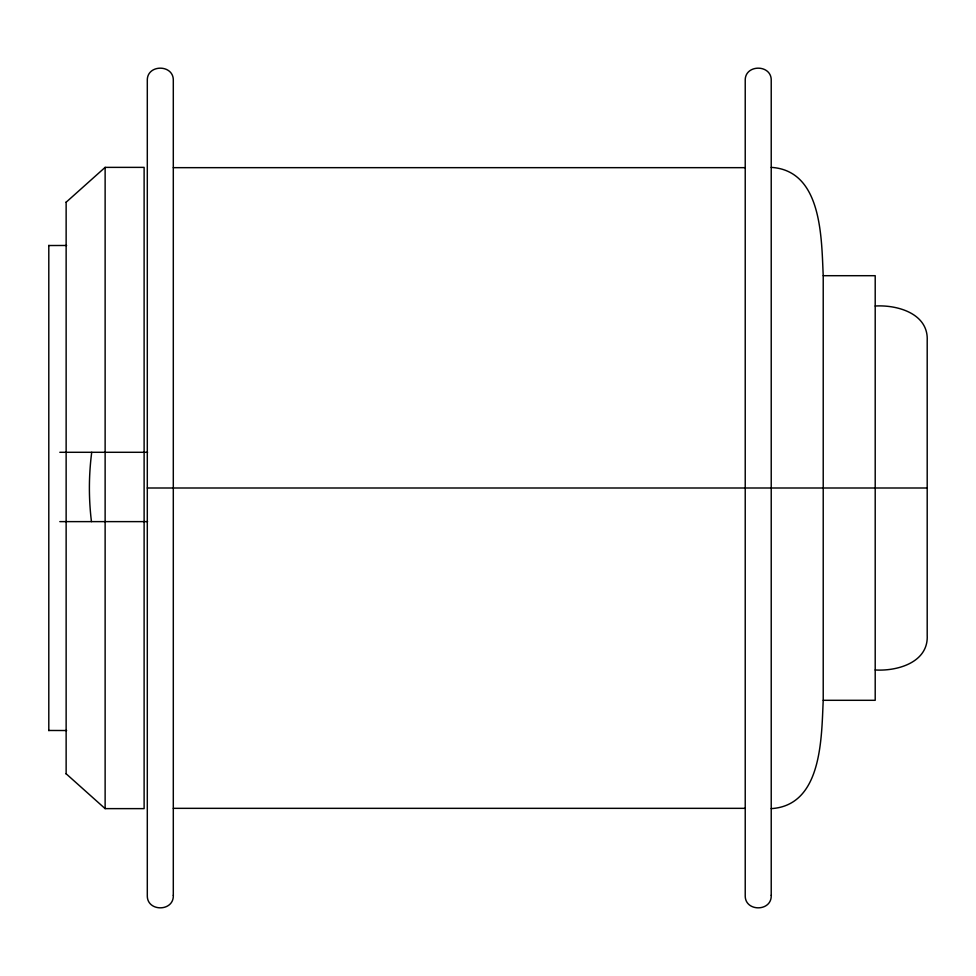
<?xml version="1.0" encoding="UTF-8"?>
<svg xmlns="http://www.w3.org/2000/svg" width="976" height="976" viewBox="0 0 976 976"><rect width="100%" height="100%" fill="white"/><g stroke="black" fill="none" stroke-linecap="round" stroke-linejoin="round"><path stroke-width="1.46" d="M771.223 167.372C822.207 170.544 821.438 238.107 823.219 275.696L823.219 700.304C821.438 737.893 822.207 805.456 771.223 808.628M66.136 202.227L105.127 167.372L144.119 167.372L144.119 808.628L105.127 808.628L66.136 773.773M875.204 669.975C897.139 671.342 928.603 662.545 927.2 635.315L927.2 340.685C928.603 313.455 897.139 304.658 875.204 306.025M48.8 245.525L66.624 245.476M173.301 167.665L745.225 167.665M823.219 275.696L875.204 275.696L875.204 700.304L823.219 700.304M59.817 452.291L147.571 452.291M147.303 488L927.2 488M59.817 521.623L147.571 521.623M173.301 808.335L745.225 808.335M48.8 730.475L66.624 730.524M105.127 167.372L105.127 808.628M66.136 202.032L66.136 773.968M48.8 245.366L48.8 730.634M91.451 521.623A276.379 276.379 0 0 1 91.72 452.291M173.301 895.285C174.009 912.023 146.595 911.987 147.303 895.285L147.303 80.715C146.595 64.013 174.009 63.977 173.301 80.715L173.301 895.285M771.223 895.285C771.931 912.023 744.517 911.987 745.225 895.285L745.225 80.715C744.517 64.013 771.931 63.977 771.223 80.715L771.223 895.285"/></g></svg>
